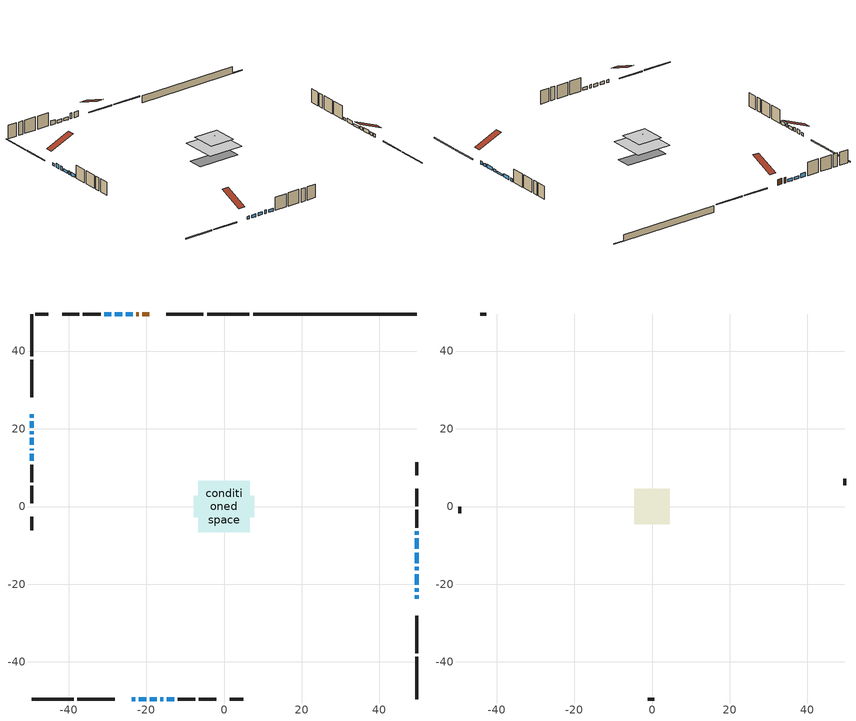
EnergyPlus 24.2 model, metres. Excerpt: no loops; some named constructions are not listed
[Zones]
conditioned space
 floor outside (Floor1 construction): -0.57,-0.57 -0.57,0.57 0.57,0.57 0.57,-0.57 z1.75
 floor adiabatic (AdiabaticFloorConstruction): -6.62,-6.62 -6.62,6.62 6.62,6.62 6.62,-6.62 z4.19
 floor foundation (Slab1 construction): -7.8,-2.72 -7.8,2.72 7.8,2.72 7.8,-2.72 z-0.69
 wall outside (RimJoist1 construction): 6.54,49.54 -4.36,49.54 / -49.54,-49.54 -38.63,-49.54 / -49.54,49.54 -49.54,38.63 / 49.54,-49.54 49.54,-38.63 z1.75:2.05
 wall outside (RimJoist2 construction): -5.29,49.54 -14.92,49.54 / -37.7,-49.54 -28.07,-49.54 / -49.54,37.7 -49.54,28.07 / 49.54,-37.7 49.54,-28.07 z1.75:2.05
 wall outside (AdiabaticWallConstruction 1): -19.27,49.54 -20.99,49.54 / -21.91,49.54 -22.55,49.54 z1.75:3.78
 wall outside (AdiabaticWallConstruction): 49.54,-23.73 49.54,-22.89 / -49.54,14.91 -49.54,14.49 / -16.37,-49.54 -15.62,-49.54 / -49.54,13.56 -49.54,11.73 z1.75:2.97; -23.73,-49.54 -22.81,-49.54 / -21.88,-49.54 -20.05,-49.54 / -49.54,23.73 -49.54,22.81 / 49.54,-21.96 49.54,-21.04 / 49.54,-16.45 49.54,-15.53 / -49.54,17.67 -49.54,15.84 z1.75:2.77; -49.54,21.88 -49.54,20.31 / -49.54,19.38 -49.54,18.59 z1.75:3.15; 49.54,-20.12 49.54,-17.37 / 49.54,-10.93 49.54,-8.19 z1.75:2.99; -23.48,49.54 -25.31,49.54 / -19.13,-49.54 -17.3,-49.54 / -26.24,49.54 -28.07,49.54 / -14.7,-49.54 -12.87,-49.54 / 49.54,-7.26 49.54,-6.34 z1.75:2.79; 49.54,-14.6 49.54,-11.86 z1.75:2.46; -29,49.54 -30.83,49.54 z1.75:3.27
 wall outside (Wall1 construction): -31.75,49.54 -36.32,49.54 / -11.94,-49.54 -7.37,-49.54 / -49.54,10.8 -49.54,6.24 / 49.54,-5.41 49.54,-0.85 z1.75:6.63
 wall outside (Wall2 construction): -37.25,49.54 -41.69,49.54 / -6.44,-49.54 -2.01,-49.54 / -49.54,5.31 -49.54,0.87 / 49.54,0.08 49.54,4.52 z1.75:6.63
 wall outside (Wall5 construction): -45.18,49.54 -48.61,49.54 / 1.49,-49.54 4.91,-49.54 / -49.54,-2.63 -49.54,-6.05 / 49.54,8.01 49.54,11.44 z1.75:6.63
 wall foundation (FoundationWall1 construction): 7.47,49.54,-0.69 7.47,49.54,1.75 45.33,49.54,1.75 45.33,49.54,-0.46 49.54,49.54,-0.46 49.54,49.54,-0.69
 window (WindowConstruction 14): 49.54,-23.73 49.54,-22.89 z1.75:2.97
 window (WindowConstruction 3): -23.73,-49.54 -22.81,-49.54 z1.75:2.76
 window (WindowConstruction 4): -21.88,-49.54 -20.05,-49.54 z1.75:2.76
 window (WindowConstruction 5): -49.54,23.73 -49.54,22.81 z1.75:2.76
 window (WindowConstruction 6): -49.54,21.88 -49.54,20.31 z1.75:3.15
 window (WindowConstruction 7): -49.54,19.38 -49.54,18.59 z1.75:3.15
 window (WindowConstruction 8): 49.54,-21.96 49.54,-21.05 z1.75:2.76
 window (WindowConstruction 9): 49.54,-20.12 49.54,-17.37 z1.75:2.99
 window (WindowConstruction 10): 49.54,-16.44 49.54,-15.53 z1.75:2.76
 window (WindowConstruction 11): -23.48,49.54 -25.31,49.54 z1.75:2.79
 window (WindowConstruction 12): -19.12,-49.54 -17.3,-49.54 z1.75:2.79
 window (WindowConstruction 13): -49.54,17.66 -49.54,15.84 z1.75:2.76
 window (WindowConstruction 20): -49.54,14.91 -49.54,14.49 z1.75:2.97
 window (WindowConstruction 16): 49.54,-14.6 49.54,-11.86 z1.75:2.46
 window (WindowConstruction 15): -16.37,-49.54 -15.62,-49.54 z1.75:2.97
 window (WindowConstruction 17): -26.24,49.54 -28.07,49.54 z1.75:2.79
 window (WindowConstruction 18): -14.7,-49.54 -12.87,-49.54 z1.75:2.79
 window (WindowConstruction 19): -49.54,13.56 -49.54,11.73 z1.75:2.97
 window (WindowConstruction): 49.54,-10.93 49.54,-8.19 z1.75:2.99
 window (WindowConstruction 1): 49.54,-7.26 49.54,-6.34 z1.75:2.79
 window (WindowConstruction 2): -29,49.54 -30.83,49.54 z1.75:3.27
 door (Door): -19.27,49.54 -20.98,49.54 z1.75:3.78
 door (Door 1): -21.91,49.54 -22.55,49.54 z1.75:3.78
 ceiling adiabatic (AdiabaticFloorConstruction): 6.62,-6.62 6.62,6.62 -6.62,6.62 -6.62,-6.62 z4.19
attic - vented
 floor to conditioned space (Floor2 construction Reversed): -4.55,-4.55 -4.55,4.55 4.55,4.55 4.55,-4.55 z6.63
 floor to conditioned space (Floor3 construction Reversed): -1.45,-1.45 -1.45,1.45 1.45,1.45 1.45,-1.45 z6.63
 wall outside (Wall3 construction): -42.62,49.54 -44.25,49.54 / -1.08,-49.54 0.56,-49.54 / -49.54,-0.06 -49.54,-1.7 / 49.54,5.45 49.54,7.09 z1.75:6.63
 roof outside (Roof1 construction): -18.34,49.54,6.63 -18.34,40.35,10.45 -15.85,40.35,10.45 -15.85,49.54,6.63; -24.66,-49.54,6.63 -24.66,-40.35,10.45 -27.14,-40.35,10.45 -27.14,-49.54,6.63; -49.54,24.66,6.63 -40.35,24.66,10.45 -40.35,27.14,10.45 -49.54,27.14,6.63; 49.54,-24.66,6.63 40.35,-24.66,10.45 40.35,-27.14,10.45 49.54,-27.14,6.63
[Material] Roughness=Rough; Thermal Absorptance=0.9
Name | Thickness {m} | Conductivity {W/m-K} | Density {kg/m3} | Specific Heat {J/kg-K} | Solar Absorptance | Visible Absorptance
ceiling loosefill ins | 0.254 | 0.0480833 | 16.02 | 1046.75 | 0.7 | 0.7
ceiling stud and cavity | 0.1397 | 0.193034 | 65.682 | 1177.47 | 0.7 | 0.7
ceiling stud and cavity 1 | 0.1397 | 0.106636 | 65.682 | 1177.47 | 0.7 | 0.7
gypsum board | 0.0127 | 0.160291 | 801 | 837.4 | 0.6 | 0.6
[Construction]
Floor2 construction: ceiling loosefill ins, ceiling stud and cavity, gypsum board
Floor3 construction: ceiling loosefill ins, ceiling stud and cavity 1, gypsum board
[EnergyManagementSystem:Program]
infil_program: Set p_m = 0.14; Set p_s = 0.22; Set s_m = 270; Set s_s = 370; Set z_m = 9.99744; Set z_s = 7.011326098989674; Set f_t = (((s_m/z_m)^p_m)*((z_s/s_s)^p_s)); Set Tdiff = tin_s-tout_s; Set dT = @Abs Tdiff; Set c = 0.0592; Set Cs = 0.1137; Set Cw = 0.1641; Set n = 0.65; Set sft = (f_t*0.3); Set temp1 = ((c*Cw)*((sft*site_vw_s)^(2*n)))^2; Set Qinf = (((c*Cs*(dT^n))^2)+temp1)^0.5; Set Qinf = (@Max Qinf 0); Set mech_vent_house_fan_sensible_load_act = 0.0; Set mech_vent_house_fan_latent_load_act = 0.0; Set OASupInPb = out_pb_s; Set OASupInTemp = tout_s; Set OASupInW = out_wt_s; Set OASupRho = (@RhoAirFnPbTdbW OASupInPb OASupInTemp OASupInW); Set OASupCp = (@CpAirFnW OASupInW); Set OASupInEnth = (@HFnTdbW OASupInTemp OASupInW); Set ZoneTemp = tin_s; Set ZoneW = win_s; Set ZoneCp = (@CpAirFnW ZoneW); Set ZoneAirEnth = (@HFnTdbW ZoneTemp ZoneW); Set mech_vent_house_fan_cfis_act = 0.0; Set QWHV_cfis_sup = 0.0; Set QWHV_cfis_suppl_sup = 0.0; Set QWHV_cfis_suppl_exh = 0.0; Set Qrange = 0; Set Qrange = Qrange + 0.075 * mech_vent_range_fan_0_sch_s; Set Qbath = 0; Set Qbath = Qbath + 0.13199 * mech_vent_bath_fan_0_sch_s; Set Qbath = Qbath + 0.13199 * mech_vent_bath_fan_1_sch_s; Set Qbath = Qbath + 0.13199 * mech_vent_bath_fan_2_sch_s; Set Qbath = Qbath + 0.13199 * mech_vent_bath_fan_3_sch_s; Set Qdryer = 0; Set Qdryer = Qdryer + 0.00308 * clothes_dryer_exhaust_0_sch_s; Set QWHV_sup = 0.02203; Set QWHV_exh = 0.02203; Set Qsupply = QWHV_sup + QWHV_cfis_sup + QWHV_cfis_suppl_sup; Set Qexhaust = Qrange + Qbath + Qdryer + QWHV_exh + QWHV_cfis_suppl_exh; Set Qfan = (@Max Qexhaust Qsupply); Set Qducts = 0; If Qducts < 0; Set Qsupply = Qsupply - Qducts; Else; Set Qexhaust = Qexhaust + Qducts; EndIf; Set Qfan_with_ducts = (@Max Qexhaust Qsupply); Set Qimb = (@Abs (Qsupply - Qexhaust)); If Qinf + Qimb > 0; Set Qtot = Qfan_with_ducts + (Qinf^2) / (Qinf + Qimb); Else; Set Qtot = Qfan_with_ducts; EndIf; Set Qinf_adj = Qtot - Qfan; Set infil_flow_act = Qinf_adj; Set infil_program_Qinf = Qinf_adj; Set infil_program_Qfan = Qfan; Set Qload = Qfan; Set Effectiveness_Sens = 0.0; Set Effectiveness_Lat = 0.0; Set Fan_MFR = Qload * OASupRho; Set ZoneInEnth = OASupInEnth; Set ZoneInTemp = OASupInTemp; If Qload > 0; Set Effectiveness_Sens = Effectiveness_Sens + 0.022 / Qload * 0.6873055788444646; Set Effectiveness_Lat = Effectiveness_Lat + 0.022 / Qload * 0.0; EndIf; Set ERVCpMin = (@Min OASupCp ZoneCp); Set ERVSupOutTemp = OASupInTemp + ERVCpMin/OASupCp * Effectiveness_Sens * (ZoneTemp - OASupInTemp); Set ERVSupOutW = OASupInW + ERVCpMin/OASupCp * Effectiveness_Lat * (ZoneW - OASupInW); Set ERVSupOutEnth = (@HFnTdbW ERVSupOutTemp ERVSupOutW); Set ERVSensHeatTrans = Fan_MFR * OASupCp * (ERVSupOutTemp - OASupInTemp); Set ERVTotalHeatTrans = Fan_MFR * (ERVSupOutEnth - OASupInEnth); Set ERVLatHeatTrans = ERVTotalHeatTrans - ERVSensHeatTrans; Set ZoneInEnth = ERVSupOutEnth; Set ZoneInTemp = ERVSupOutTemp; Set FanTotalToCond = Fan_MFR * (ZoneInEnth - ZoneAirEnth); Set FanSensToCond = Fan_MFR * ZoneCp * (ZoneInTemp - ZoneTemp); Set FanLatToCond = FanTotalToCond - FanSensToCond; Set mech_vent_house_fan_sensible_load_act = mech_vent_house_fan_sensible_load_act + FanSensToCond; Set mech_vent_house_fan_latent_load_act = mech_vent_house_fan_latent_load_act + FanLatToCond
total_airflows_program: Set total_infil_flow_rate = 0; Set total_mechvent_flow_rate = 0; Set total_natvent_flow_rate = 0; Set total_whf_flow_rate = 0; Set total_infil_flow_rate = total_infil_flow_rate + (infil_program_Qinf * 1); Set total_mechvent_flow_rate = total_mechvent_flow_rate + (infil_program_Qfan * 1); Set total_natvent_flow_rate = total_natvent_flow_rate + (natural_vent_program_Qnv * 1); Set total_whf_flow_rate = total_whf_flow_rate + (natural_vent_program_Qwhf * 1)
total_loads_program: Set loads_htg_tot = 0; Set loads_clg_tot = 0; If htg_load_cond > 0; Set loads_htg_tot = loads_htg_tot + (htg_load_cond - clg_load_cond) * 1.0; EndIf; Set loads_htg_tot = (@Max loads_htg_tot 0); If clg_load_cond > 0; Set loads_clg_tot = loads_clg_tot + (clg_load_cond - htg_load_cond) * 0.0; EndIf; Set loads_clg_tot = (@Max loads_clg_tot 0)
unit_heater_supply_fan_disaggregate_program: Set unit_heater_supply_fan_primary_htg = 0; If unit_heater_htg_coil_s > 0; Set unit_heater_supply_fan_primary_htg = unit_heater_supply_fan_s; EndIf
unmet_hours_program: Set htg_unmet_hours = 0; Set clg_unmet_hours = 0; Set unit_htg_unmet_hours = 0; If ((DayOfYear >= 1) && (DayOfYear <= 365)); Set unit_htg_unmet_hours = unit_htg_unmet_hours + conditioned_space_htg_unmet_s; If unit_htg_unmet_hours > htg_unmet_hours; Set htg_unmet_hours = unit_htg_unmet_hours; EndIf; EndIf
water_heater_EC_adj: If WarmupFlag == 0; Set dhw_e_cons = water_heater_energy + water_heater_on_cycle_parasitic + water_heater_off_cycle_parasitic; Set water_heater_ec_adj_act = 0.0 * dhw_e_cons / 1; EndIf
[EnergyManagementSystem:ProgramCallingManager]
component_loads_program_calling_manager: EndOfZoneTimestepAfterZoneReporting; component_loads_program
fridge_schedule_program_calling_manager: BeginZoneTimestepAfterInitHeatBalance; fridge_schedule_program
infil_program_calling_manager: BeginZoneTimestepAfterInitHeatBalance; infil_program
natural_vent_program_calling_manager: BeginZoneTimestepAfterInitHeatBalance; natural_vent_program
total_airflows_program_calling_manager: EndOfZoneTimestepAfterZoneReporting; total_airflows_program
total_loads_program_calling_manager: EndOfZoneTimestepAfterZoneReporting; total_loads_program
unit_heater_supply_fan_disaggregate_program_calling_manager: EndOfSystemTimestepBeforeHVACReporting; unit_heater_supply_fan_disaggregate_program
unmet_hours_program_calling_manager: EndOfZoneTimestepBeforeZoneReporting; unmet_hours_program
water_heater_EC_adj_ProgramManager: EndOfSystemTimestepBeforeHVACReporting; water_heater_EC_adj
[EnergyManagementSystem:OutputVariable] Type of Data in Variable=Summed
Name | EMS Variable | Update Frequency | EMS Program or Subroutine | Units
unit heater supply fan disaggregate htg primary | unit_heater_supply_fan_primary_htg | SystemTimestep | unit_heater_supply_fan_disaggregate_program | J
loads_htg_tot_peakload_outvar; loads_htg_tot_annual_outvar; Energy Management System Output Variable 1; Energy Management System Output Variable 45 | loads_htg_tot | ZoneTimestep | total_loads_program | J
loads_clg_tot_peakload_outvar; loads_clg_tot_annual_outvar; Energy Management System Output Variable 2; Energy Management System Output Variable 46 | loads_clg_tot | ZoneTimestep | total_loads_program | J
htg_unmet_hours_annual_outvar; Energy Management System Output Variable 3 | htg_unmet_hours | ZoneTimestep | unmet_hours_program | hr
clg_unmet_hours_annual_outvar; Energy Management System Output Variable 4 | clg_unmet_hours | ZoneTimestep | unmet_hours_program | hr
loads_htg_roofs_annual_outvar; Energy Management System Output Variable 5 | loads_htg_roofs | ZoneTimestep | component_loads_program | J
loads_htg_ceilings_annual_outvar; Energy Management System Output Variable 6 | loads_htg_ceilings | ZoneTimestep | component_loads_program | J
loads_htg_walls_annual_outvar; Energy Management System Output Variable 7 | loads_htg_walls | ZoneTimestep | component_loads_program | J
loads_htg_rim_joists_annual_outvar; Energy Management System Output Variable 8 | loads_htg_rim_joists | ZoneTimestep | component_loads_program | J
loads_htg_foundation_walls_annual_outvar; Energy Management System Output Variable 9 | loads_htg_foundation_walls | ZoneTimestep | component_loads_program | J
loads_htg_doors_annual_outvar; Energy Management System Output Variable 10 | loads_htg_doors | ZoneTimestep | component_loads_program | J
loads_htg_windows_conduction_annual_outvar; Energy Management System Output Variable 11 | loads_htg_windows_conduction | ZoneTimestep | component_loads_program | J
loads_htg_windows_solar_annual_outvar; Energy Management System Output Variable 12 | loads_htg_windows_solar | ZoneTimestep | component_loads_program | J
loads_htg_skylights_conduction_annual_outvar; Energy Management System Output Variable 13 | loads_htg_skylights_conduction | ZoneTimestep | component_loads_program | J
loads_htg_skylights_solar_annual_outvar; Energy Management System Output Variable 14 | loads_htg_skylights_solar | ZoneTimestep | component_loads_program | J
loads_htg_floors_annual_outvar; Energy Management System Output Variable 15 | loads_htg_floors | ZoneTimestep | component_loads_program | J
loads_htg_slabs_annual_outvar; Energy Management System Output Variable 16 | loads_htg_slabs | ZoneTimestep | component_loads_program | J
loads_htg_internal_mass_annual_outvar; Energy Management System Output Variable 17 | loads_htg_internal_mass | ZoneTimestep | component_loads_program | J
loads_htg_infil_annual_outvar; Energy Management System Output Variable 18 | loads_htg_infil | ZoneTimestep | component_loads_program | J
loads_htg_natvent_annual_outvar; Energy Management System Output Variable 19 | loads_htg_natvent | ZoneTimestep | component_loads_program | J
loads_htg_mechvent_annual_outvar; Energy Management System Output Variable 20 | loads_htg_mechvent | ZoneTimestep | component_loads_program | J
loads_htg_whf_annual_outvar; Energy Management System Output Variable 21 | loads_htg_whf | ZoneTimestep | component_loads_program | J
loads_htg_ducts_annual_outvar; Energy Management System Output Variable 22 | loads_htg_ducts | ZoneTimestep | component_loads_program | J
loads_htg_intgains_annual_outvar; Energy Management System Output Variable 23 | loads_htg_intgains | ZoneTimestep | component_loads_program | J
loads_htg_lighting_annual_outvar; Energy Management System Output Variable 24 | loads_htg_lighting | ZoneTimestep | component_loads_program | J
loads_clg_roofs_annual_outvar; Energy Management System Output Variable 25 | loads_clg_roofs | ZoneTimestep | component_loads_program | J
loads_clg_ceilings_annual_outvar; Energy Management System Output Variable 26 | loads_clg_ceilings | ZoneTimestep | component_loads_program | J
loads_clg_walls_annual_outvar; Energy Management System Output Variable 27 | loads_clg_walls | ZoneTimestep | component_loads_program | J
loads_clg_rim_joists_annual_outvar; Energy Management System Output Variable 28 | loads_clg_rim_joists | ZoneTimestep | component_loads_program | J
loads_clg_foundation_walls_annual_outvar; Energy Management System Output Variable 29 | loads_clg_foundation_walls | ZoneTimestep | component_loads_program | J
loads_clg_doors_annual_outvar; Energy Management System Output Variable 30 | loads_clg_doors | ZoneTimestep | component_loads_program | J
loads_clg_windows_conduction_annual_outvar; Energy Management System Output Variable 31 | loads_clg_windows_conduction | ZoneTimestep | component_loads_program | J
loads_clg_windows_solar_annual_outvar; Energy Management System Output Variable 32 | loads_clg_windows_solar | ZoneTimestep | component_loads_program | J
loads_clg_skylights_conduction_annual_outvar; Energy Management System Output Variable 33 | loads_clg_skylights_conduction | ZoneTimestep | component_loads_program | J
loads_clg_skylights_solar_annual_outvar; Energy Management System Output Variable 34 | loads_clg_skylights_solar | ZoneTimestep | component_loads_program | J
loads_clg_floors_annual_outvar; Energy Management System Output Variable 35 | loads_clg_floors | ZoneTimestep | component_loads_program | J
loads_clg_slabs_annual_outvar; Energy Management System Output Variable 36 | loads_clg_slabs | ZoneTimestep | component_loads_program | J
loads_clg_internal_mass_annual_outvar; Energy Management System Output Variable 37 | loads_clg_internal_mass | ZoneTimestep | component_loads_program | J
loads_clg_infil_annual_outvar; Energy Management System Output Variable 38 | loads_clg_infil | ZoneTimestep | component_loads_program | J
loads_clg_natvent_annual_outvar; Energy Management System Output Variable 39 | loads_clg_natvent | ZoneTimestep | component_loads_program | J
loads_clg_mechvent_annual_outvar; Energy Management System Output Variable 40 | loads_clg_mechvent | ZoneTimestep | component_loads_program | J
loads_clg_whf_annual_outvar; Energy Management System Output Variable 41 | loads_clg_whf | ZoneTimestep | component_loads_program | J
loads_clg_ducts_annual_outvar; Energy Management System Output Variable 42 | loads_clg_ducts | ZoneTimestep | component_loads_program | J
loads_clg_intgains_annual_outvar; Energy Management System Output Variable 43 | loads_clg_intgains | ZoneTimestep | component_loads_program | J
loads_clg_lighting_annual_outvar; Energy Management System Output Variable 44 | loads_clg_lighting | ZoneTimestep | component_loads_program | J
[Schedule:Day:Interval]
interior lighting schedule day: No, 01:00, 0.108182, 04:00, 0.0901515, 05:00, 0.0991667, 06:00, 0.162273, 07:00, 0.270455, 08:00, 0.342576, 10:00, 0.369621, 11:00, 0.351591, 12:00, 0.333561, 13:00, 0.324545, 14:00, 0.31553, 15:00, 0.333561, 16:00, 0.369621, 17:00, 0.450758, 18:00, 0.585985, 19:00, 0.775303, 20:00, 0.955606, 21:00, 0.991667, 22:00, 0.712197, 23:00, 0.360606, 24:00, 0.162273
interior lighting schedule day 1: No, 01:00, 0.100909, 04:00, 0.0840909, 05:00, 0.0925, 06:00, 0.151364, 07:00, 0.252273, 08:00, 0.319545, 10:00, 0.344773, 11:00, 0.327955, 12:00, 0.311136, 13:00, 0.302727, 14:00, 0.294318, 15:00, 0.311136, 16:00, 0.344773, 17:00, 0.420455, 18:00, 0.546591, 19:00, 0.723182, 20:00, 0.891364, 21:00, 0.925, 22:00, 0.664318, 23:00, 0.336364, 24:00, 0.151364
interior lighting schedule day 2: No, 01:00, 0.0927273, 04:00, 0.0772727, 05:00, 0.085, 06:00, 0.139091, 07:00, 0.231818, 08:00, 0.293636, 10:00, 0.316818, 11:00, 0.301364, 12:00, 0.285909, 13:00, 0.278182, 14:00, 0.270455, 15:00, 0.285909, 16:00, 0.316818, 17:00, 0.386364, 18:00, 0.502273, 19:00, 0.664545, 20:00, 0.819091, 21:00, 0.85, 22:00, 0.610455, 23:00, 0.309091, 24:00, 0.139091
interior lighting schedule day 3: No, 01:00, 0.0845455, 04:00, 0.0704545, 05:00, 0.0775, 06:00, 0.126818, 07:00, 0.211364, 08:00, 0.267727, 10:00, 0.288864, 11:00, 0.274773, 12:00, 0.260682, 13:00, 0.253636, 14:00, 0.246591, 15:00, 0.260682, 16:00, 0.288864, 17:00, 0.352273, 18:00, 0.457955, 19:00, 0.605909, 20:00, 0.746818, 21:00, 0.775, 22:00, 0.556591, 23:00, 0.281818, 24:00, 0.126818
interior lighting schedule day 4: No, 01:00, 0.0763636, 04:00, 0.0636364, 05:00, 0.07, 06:00, 0.114545, 07:00, 0.190909, 08:00, 0.241818, 10:00, 0.260909, 11:00, 0.248182, 12:00, 0.235455, 13:00, 0.229091, 14:00, 0.222727, 15:00, 0.235455, 16:00, 0.260909, 17:00, 0.318182, 18:00, 0.413636, 19:00, 0.547273, 20:00, 0.674545, 21:00, 0.7, 22:00, 0.502727, 23:00, 0.254545, 24:00, 0.114545
interior lighting schedule day 5: No, 01:00, 0.0727273, 04:00, 0.0606061, 05:00, 0.0666667, 06:00, 0.109091, 07:00, 0.181818, 08:00, 0.230303, 10:00, 0.248485, 11:00, 0.236364, 12:00, 0.224242, 13:00, 0.218182, 14:00, 0.212121, 15:00, 0.224242, 16:00, 0.248485, 17:00, 0.30303, 18:00, 0.393939, 19:00, 0.521212, 20:00, 0.642424, 21:00, 0.666667, 22:00, 0.478788, 23:00, 0.242424, 24:00, 0.109091
interior lighting schedule day 6: No, 01:00, 0.0745455, 04:00, 0.0621212, 05:00, 0.0683333, 06:00, 0.111818, 07:00, 0.186364, 08:00, 0.236061, 10:00, 0.254697, 11:00, 0.242273, 12:00, 0.229848, 13:00, 0.223636, 14:00, 0.217424, 15:00, 0.229848, 16:00, 0.254697, 17:00, 0.310606, 18:00, 0.403788, 19:00, 0.534242, 20:00, 0.658485, 21:00, 0.683333, 22:00, 0.490758, 23:00, 0.248485, 24:00, 0.111818
interior lighting schedule day 7: No, 01:00, 0.08, 04:00, 0.0666667, 05:00, 0.0733333, 06:00, 0.12, 07:00, 0.2, 08:00, 0.253333, 10:00, 0.273333, 11:00, 0.26, 12:00, 0.246667, 13:00, 0.24, 14:00, 0.233333, 15:00, 0.246667, 16:00, 0.273333, 17:00, 0.333333, 18:00, 0.433333, 19:00, 0.573333, 20:00, 0.706667, 21:00, 0.733333, 22:00, 0.526667, 23:00, 0.266667, 24:00, 0.12
interior lighting schedule day 8: No, 01:00, 0.0890909, 04:00, 0.0742424, 05:00, 0.0816667, 06:00, 0.133636, 07:00, 0.222727, 08:00, 0.282121, 10:00, 0.304394, 11:00, 0.289545, 12:00, 0.274697, 13:00, 0.267273, 14:00, 0.259848, 15:00, 0.274697, 16:00, 0.304394, 17:00, 0.371212, 18:00, 0.482576, 19:00, 0.638485, 20:00, 0.78697, 21:00, 0.816667, 22:00, 0.586515, 23:00, 0.29697, 24:00, 0.133636
interior lighting schedule day 9: No, 01:00, 0.0972727, 04:00, 0.0810606, 05:00, 0.0891667, 06:00, 0.145909, 07:00, 0.243182, 08:00, 0.30803, 10:00, 0.332348, 11:00, 0.316136, 12:00, 0.299924, 13:00, 0.291818, 14:00, 0.283712, 15:00, 0.299924, 16:00, 0.332348, 17:00, 0.405303, 18:00, 0.526894, 19:00, 0.697121, 20:00, 0.859242, 21:00, 0.891667, 22:00, 0.640379, 23:00, 0.324242, 24:00, 0.145909
interior lighting schedule day 10: No, 01:00, 0.105455, 04:00, 0.0878788, 05:00, 0.0966667, 06:00, 0.158182, 07:00, 0.263636, 08:00, 0.333939, 10:00, 0.360303, 11:00, 0.342727, 12:00, 0.325152, 13:00, 0.316364, 14:00, 0.307576, 15:00, 0.325152, 16:00, 0.360303, 17:00, 0.439394, 18:00, 0.571212, 19:00, 0.755758, 20:00, 0.931515, 21:00, 0.966667, 22:00, 0.694242, 23:00, 0.351515, 24:00, 0.158182
interior lighting schedule day 11: No, 01:00, 0.109091, 04:00, 0.0909091, 05:00, 0.1, 06:00, 0.163636, 07:00, 0.272727, 08:00, 0.345455, 10:00, 0.372727, 11:00, 0.354545, 12:00, 0.336364, 13:00, 0.327273, 14:00, 0.318182, 15:00, 0.336364, 16:00, 0.372727, 17:00, 0.454545, 18:00, 0.590909, 19:00, 0.781818, 20:00, 0.963636, 21:00, 1, 22:00, 0.718182, 23:00, 0.363636, 24:00, 0.163636
interior lighting schedule default day; occupants schedule default day; clothes dryer schedule default day; cooking range schedule default day; mech vent bath fan 0 schedule default day; mech vent bath fan 1 schedule default day; mech vent bath fan 2 schedule default day; mech vent bath fan 3 schedule default day; mech vent range fan 0 schedule default day; misc plug loads schedule default day; general water use schedule default day; heating setpoint default day; cooling setpoint default day; clothes dryer exhaust 0 schedule default day; cooling season schedule day; cooling season schedule day 2; cooling season schedule default day; exterior lighting schedule default day; natural vent schedule default day: No, 24:00, 0
occupants schedule day: No, 05:00, 0.426829, 06:00, 0.719512, 07:00, 1, 08:00, 0.670732, 09:00, 0.329268, 14:00, 0.170732, 15:00, 0.231707, 16:00, 0.329268, 17:00, 0.5, 18:00, 0.670732, 19:00, 0.829268, 21:00, 1, 22:00, 0.853659, 23:00, 0.646341, 24:00, 0.426829
clothes dryer schedule day; clothes dryer exhaust 0 schedule day: No, 01:00, 0.123457, 02:00, 0.0740741, 03:00, 0.0493827, 04:00, 0.0246914, 05:00, 0.0493827, 06:00, 0.0740741, 07:00, 0.197531, 08:00, 0.395062, 09:00, 0.592593, 10:00, 0.839506, 11:00, 0.962963, 12:00, 1, 13:00, 0.91358, 14:00, 0.82716, 15:00, 0.716049, 16:00, 0.753086, 17:00, 0.679012, 18:00, 0.666667, 20:00, 0.62963, 21:00, 0.641975, 22:00, 0.666667, 23:00, 0.54321, 24:00, 0.296296
cooking range schedule day: No, 05:00, 0.0597015, 06:00, 0.11194, 07:00, 0.171642, 08:00, 0.291045, 11:00, 0.343284, 12:00, 0.402985, 13:00, 0.462687, 14:00, 0.343284, 15:00, 0.291045, 16:00, 0.402985, 17:00, 0.567164, 18:00, 1, 19:00, 0.850746, 20:00, 0.432836, 21:00, 0.291045, 22:00, 0.231343, 23:00, 0.171642, 24:00, 0.11194
mech vent bath fan 0 schedule day; mech vent bath fan 1 schedule day; mech vent bath fan 2 schedule day; mech vent bath fan 3 schedule day: No, 07:00, 0, 08:00, 1, 09:00, 0.2, 24:00, 0
mech vent range fan 0 schedule day: No, 18:00, 0, 19:00, 1, 20:00, 0.2, 24:00, 0
misc plug loads schedule day: No, 06:00, 0.705882, 07:00, 0.745098, 08:00, 0.803922, 15:00, 0.823529, 16:00, 0.862745, 17:00, 0.921569, 18:00, 0.980392, 19:00, 1, 20:00, 0.980392, 21:00, 0.941176, 22:00, 0.862745, 23:00, 0.784314, 24:00, 0.72549
general water use schedule day: No, 01:00, 0.315068, 03:00, 0.287671, 04:00, 0.342466, 05:00, 0.369863, 06:00, 0.520548, 07:00, 0.60274, 08:00, 0.534247, 10:00, 0.506849, 11:00, 0.465753, 14:00, 0.479452, 15:00, 0.534247, 16:00, 0.589041, 17:00, 0.69863, 18:00, 0.876712, 19:00, 0.890411, 20:00, 0.986301, 21:00, 1, 22:00, 0.863014, 23:00, 0.616438, 24:00, 0.465753
heating setpoint day: No, 07:00, 18, 23:00, 21, 24:00, 18
cooling setpoint day: No, 24:00, 25
cooling season schedule day 1: No, 24:00, 1
exterior lighting schedule day: No, 01:00, 0.566667, 03:00, 0.524167, 05:00, 0.495833, 06:00, 0.5525, 07:00, 0.623333, 08:00, 0.580833, 09:00, 0.439167, 10:00, 0.354167, 12:00, 0.34, 13:00, 0.354167, 14:00, 0.396667, 15:00, 0.425, 16:00, 0.495833, 17:00, 0.623333, 18:00, 0.793333, 19:00, 0.906667, 20:00, 0.963333, 21:00, 0.991667, 22:00, 0.920833, 23:00, 0.793333, 24:00, 0.665833
exterior lighting schedule day 1: No, 01:00, 0.528571, 03:00, 0.488929, 05:00, 0.4625, 06:00, 0.515357, 07:00, 0.581429, 08:00, 0.541786, 09:00, 0.409643, 10:00, 0.330357, 12:00, 0.317143, 13:00, 0.330357, 14:00, 0.37, 15:00, 0.396429, 16:00, 0.4625, 17:00, 0.581429, 18:00, 0.74, 19:00, 0.845714, 20:00, 0.898571, 21:00, 0.925, 22:00, 0.858929, 23:00, 0.74, 24:00, 0.621071
exterior lighting schedule day 10: No, 01:00, 0.552381, 03:00, 0.510952, 05:00, 0.483333, 06:00, 0.538571, 07:00, 0.607619, 08:00, 0.56619, 09:00, 0.428095, 10:00, 0.345238, 12:00, 0.331429, 13:00, 0.345238, 14:00, 0.386667, 15:00, 0.414286, 16:00, 0.483333, 17:00, 0.607619, 18:00, 0.773333, 19:00, 0.88381, 20:00, 0.939048, 21:00, 0.966667, 22:00, 0.897619, 23:00, 0.773333, 24:00, 0.649048
exterior lighting schedule day 11: No, 01:00, 0.571429, 03:00, 0.528571, 05:00, 0.5, 06:00, 0.557143, 07:00, 0.628571, 08:00, 0.585714, 09:00, 0.442857, 10:00, 0.357143, 12:00, 0.342857, 13:00, 0.357143, 14:00, 0.4, 15:00, 0.428571, 16:00, 0.5, 17:00, 0.628571, 18:00, 0.8, 19:00, 0.914286, 20:00, 0.971429, 21:00, 1, 22:00, 0.928571, 23:00, 0.8, 24:00, 0.671429
exterior lighting schedule day 2: No, 01:00, 0.485714, 03:00, 0.449286, 05:00, 0.425, 06:00, 0.473571, 07:00, 0.534286, 08:00, 0.497857, 09:00, 0.376429, 10:00, 0.303571, 12:00, 0.291429, 13:00, 0.303571, 14:00, 0.34, 15:00, 0.364286, 16:00, 0.425, 17:00, 0.534286, 18:00, 0.68, 19:00, 0.777143, 20:00, 0.825714, 21:00, 0.85, 22:00, 0.789286, 23:00, 0.68, 24:00, 0.570714
exterior lighting schedule day 3: No, 01:00, 0.442857, 03:00, 0.409643, 05:00, 0.3875, 06:00, 0.431786, 07:00, 0.487143, 08:00, 0.453929, 09:00, 0.343214, 10:00, 0.276786, 12:00, 0.265714, 13:00, 0.276786, 14:00, 0.31, 15:00, 0.332143, 16:00, 0.3875, 17:00, 0.487143, 18:00, 0.62, 19:00, 0.708571, 20:00, 0.752857, 21:00, 0.775, 22:00, 0.719643, 23:00, 0.62, 24:00, 0.520357
exterior lighting schedule day 4: No, 01:00, 0.4, 03:00, 0.37, 05:00, 0.35, 06:00, 0.39, 07:00, 0.44, 08:00, 0.41, 09:00, 0.31, 10:00, 0.25, 12:00, 0.24, 13:00, 0.25, 14:00, 0.28, 15:00, 0.3, 16:00, 0.35, 17:00, 0.44, 18:00, 0.56, 19:00, 0.64, 20:00, 0.68, 21:00, 0.7, 22:00, 0.65, 23:00, 0.56, 24:00, 0.47
exterior lighting schedule day 5: No, 01:00, 0.380952, 03:00, 0.352381, 05:00, 0.333333, 06:00, 0.371429, 07:00, 0.419048, 08:00, 0.390476, 09:00, 0.295238, 10:00, 0.238095, 12:00, 0.228571, 13:00, 0.238095, 14:00, 0.266667, 15:00, 0.285714, 16:00, 0.333333, 17:00, 0.419048, 18:00, 0.533333, 19:00, 0.609524, 20:00, 0.647619, 21:00, 0.666667, 22:00, 0.619048, 23:00, 0.533333, 24:00, 0.447619
exterior lighting schedule day 6: No, 01:00, 0.390476, 03:00, 0.36119, 05:00, 0.341667, 06:00, 0.380714, 07:00, 0.429524, 08:00, 0.400238, 09:00, 0.302619, 10:00, 0.244048, 12:00, 0.234286, 13:00, 0.244048, 14:00, 0.273333, 15:00, 0.292857, 16:00, 0.341667, 17:00, 0.429524, 18:00, 0.546667, 19:00, 0.624762, 20:00, 0.66381, 21:00, 0.683333, 22:00, 0.634524, 23:00, 0.546667, 24:00, 0.45881
exterior lighting schedule day 7: No, 01:00, 0.419048, 03:00, 0.387619, 05:00, 0.366667, 06:00, 0.408571, 07:00, 0.460952, 08:00, 0.429524, 09:00, 0.324762, 10:00, 0.261905, 12:00, 0.251429, 13:00, 0.261905, 14:00, 0.293333, 15:00, 0.314286, 16:00, 0.366667, 17:00, 0.460952, 18:00, 0.586667, 19:00, 0.670476, 20:00, 0.712381, 21:00, 0.733333, 22:00, 0.680952, 23:00, 0.586667, 24:00, 0.492381
exterior lighting schedule day 8: No, 01:00, 0.466667, 03:00, 0.431667, 05:00, 0.408333, 06:00, 0.455, 07:00, 0.513333, 08:00, 0.478333, 09:00, 0.361667, 10:00, 0.291667, 12:00, 0.28, 13:00, 0.291667, 14:00, 0.326667, 15:00, 0.35, 16:00, 0.408333, 17:00, 0.513333, 18:00, 0.653333, 19:00, 0.746667, 20:00, 0.793333, 21:00, 0.816667, 22:00, 0.758333, 23:00, 0.653333, 24:00, 0.548333
exterior lighting schedule day 9: No, 01:00, 0.509524, 03:00, 0.47131, 05:00, 0.445833, 06:00, 0.496786, 07:00, 0.560476, 08:00, 0.522262, 09:00, 0.394881, 10:00, 0.318452, 12:00, 0.305714, 13:00, 0.318452, 14:00, 0.356667, 15:00, 0.382143, 16:00, 0.445833, 17:00, 0.560476, 18:00, 0.713333, 19:00, 0.815238, 20:00, 0.86619, 21:00, 0.891667, 22:00, 0.827976, 23:00, 0.713333, 24:00, 0.59869
[Schedule:Week:Daily]
mech vent range fan 0 schedule Week Rule - Jan1-Dec31: mech vent range fan 0 schedule day, mech vent range fan 0 schedule day, mech vent range fan 0 schedule day, mech vent range fan 0 schedule day, mech vent range fan 0 schedule day, mech vent range fan 0 schedule day, mech vent range fan 0 schedule day, mech vent range fan 0 schedule default day, mech vent range fan 0 schedule default day, mech vent range fan 0 schedule default day, mech vent range fan 0 schedule default day, mech vent range fan 0 schedule default day
misc plug loads schedule Week Rule - Jan1-Dec31: misc plug loads schedule day, misc plug loads schedule day, misc plug loads schedule day, misc plug loads schedule day, misc plug loads schedule day, misc plug loads schedule day, misc plug loads schedule day, misc plug loads schedule default day, misc plug loads schedule default day, misc plug loads schedule default day, misc plug loads schedule default day, misc plug loads schedule default day
general water use schedule Week Rule - Jan1-Dec31: general water use schedule day, general water use schedule day, general water use schedule day, general water use schedule day, general water use schedule day, general water use schedule day, general water use schedule day, general water use schedule default day, general water use schedule default day, general water use schedule default day, general water use schedule default day, general water use schedule default day
heating setpoint Week Rule - Jan1-Dec31: heating setpoint day, heating setpoint day, heating setpoint day, heating setpoint day, heating setpoint day, heating setpoint day, heating setpoint day, heating setpoint default day, heating setpoint default day, heating setpoint default day, heating setpoint default day, heating setpoint default day
cooling setpoint Week Rule - Jan1-Dec31: cooling setpoint day, cooling setpoint day, cooling setpoint day, cooling setpoint day, cooling setpoint day, cooling setpoint day, cooling setpoint day, cooling setpoint default day, cooling setpoint default day, cooling setpoint default day, cooling setpoint default day, cooling setpoint default day
clothes dryer exhaust 0 schedule Week Rule - Jan1-Dec31: clothes dryer exhaust 0 schedule day, clothes dryer exhaust 0 schedule day, clothes dryer exhaust 0 schedule day, clothes dryer exhaust 0 schedule day, clothes dryer exhaust 0 schedule day, clothes dryer exhaust 0 schedule day, clothes dryer exhaust 0 schedule day, clothes dryer exhaust 0 schedule default day, clothes dryer exhaust 0 schedule default day, clothes dryer exhaust 0 schedule default day, clothes dryer exhaust 0 schedule default day, clothes dryer exhaust 0 schedule default day
cooling season schedule Week Rule - Jan1-May26: cooling season schedule day, cooling season schedule day, cooling season schedule day, cooling season schedule day, cooling season schedule day, cooling season schedule day, cooling season schedule day, cooling season schedule default day, cooling season schedule default day, cooling season schedule default day, cooling season schedule default day, cooling season schedule default day
cooling season schedule Week Rule - May27-Jun2: cooling season schedule day, cooling season schedule day, cooling season schedule day, cooling season schedule day, cooling season schedule day, cooling season schedule day 1, cooling season schedule day 1, cooling season schedule default day, cooling season schedule default day, cooling season schedule default day, cooling season schedule default day, cooling season schedule default day
cooling season schedule Week Rule - Jun3-Aug25: cooling season schedule day 1, cooling season schedule day 1, cooling season schedule day 1, cooling season schedule day 1, cooling season schedule day 1, cooling season schedule day 1, cooling season schedule day 1, cooling season schedule default day, cooling season schedule default day, cooling season schedule default day, cooling season schedule default day, cooling season schedule default day
cooling season schedule Week Rule - Aug26-Sep1: cooling season schedule day 1, cooling season schedule day 1, cooling season schedule day 1, cooling season schedule day 1, cooling season schedule day 1, cooling season schedule day 1, cooling season schedule day 2, cooling season schedule default day, cooling season schedule default day, cooling season schedule default day, cooling season schedule default day, cooling season schedule default day
cooling season schedule Week Rule - Sep2-Dec31: cooling season schedule day 2, cooling season schedule day 2, cooling season schedule day 2, cooling season schedule day 2, cooling season schedule day 2, cooling season schedule day 2, cooling season schedule day 2, cooling season schedule default day, cooling season schedule default day, cooling season schedule default day, cooling season schedule default day, cooling season schedule default day
exterior lighting schedule Week Rule - Jan1-Jan27: exterior lighting schedule day, exterior lighting schedule day, exterior lighting schedule day, exterior lighting schedule day, exterior lighting schedule day, exterior lighting schedule day, exterior lighting schedule day, exterior lighting schedule default day, exterior lighting schedule default day, exterior lighting schedule default day, exterior lighting schedule default day, exterior lighting schedule default day
exterior lighting schedule Week Rule - Jan28-Feb3: exterior lighting schedule day, exterior lighting schedule day, exterior lighting schedule day, exterior lighting schedule day, exterior lighting schedule day 1, exterior lighting schedule day 1, exterior lighting schedule day 1, exterior lighting schedule default day, exterior lighting schedule default day, exterior lighting schedule default day, exterior lighting schedule default day, exterior lighting schedule default day
exterior lighting schedule Week Rule - Feb4-Feb24: exterior lighting schedule day 1, exterior lighting schedule day 1, exterior lighting schedule day 1, exterior lighting schedule day 1, exterior lighting schedule day 1, exterior lighting schedule day 1, exterior lighting schedule day 1, exterior lighting schedule default day, exterior lighting schedule default day, exterior lighting schedule default day, exterior lighting schedule default day, exterior lighting schedule default day
exterior lighting schedule Week Rule - Feb25-Mar3: exterior lighting schedule day 1, exterior lighting schedule day 1, exterior lighting schedule day 1, exterior lighting schedule day 1, exterior lighting schedule day 2, exterior lighting schedule day 2, exterior lighting schedule day 2, exterior lighting schedule default day, exterior lighting schedule default day, exterior lighting schedule default day, exterior lighting schedule default day, exterior lighting schedule default day
exterior lighting schedule Week Rule - Mar4-Mar31: exterior lighting schedule day 2, exterior lighting schedule day 2, exterior lighting schedule day 2, exterior lighting schedule day 2, exterior lighting schedule day 2, exterior lighting schedule day 2, exterior lighting schedule day 2, exterior lighting schedule default day, exterior lighting schedule default day, exterior lighting schedule default day, exterior lighting schedule default day, exterior lighting schedule default day
exterior lighting schedule Week Rule - Apr1-Apr28: exterior lighting schedule day 3, exterior lighting schedule day 3, exterior lighting schedule day 3, exterior lighting schedule day 3, exterior lighting schedule day 3, exterior lighting schedule day 3, exterior lighting schedule day 3, exterior lighting schedule default day, exterior lighting schedule default day, exterior lighting schedule default day, exterior lighting schedule default day, exterior lighting schedule default day
exterior lighting schedule Week Rule - Apr29-May5: exterior lighting schedule day 3, exterior lighting schedule day 3, exterior lighting schedule day 4, exterior lighting schedule day 4, exterior lighting schedule day 4, exterior lighting schedule day 4, exterior lighting schedule day 4, exterior lighting schedule default day, exterior lighting schedule default day, exterior lighting schedule default day, exterior lighting schedule default day, exterior lighting schedule default day
exterior lighting schedule Week Rule - May6-May26: exterior lighting schedule day 4, exterior lighting schedule day 4, exterior lighting schedule day 4, exterior lighting schedule day 4, exterior lighting schedule day 4, exterior lighting schedule day 4, exterior lighting schedule day 4, exterior lighting schedule default day, exterior lighting schedule default day, exterior lighting schedule default day, exterior lighting schedule default day, exterior lighting schedule default day
exterior lighting schedule Week Rule - May27-Jun2: exterior lighting schedule day 4, exterior lighting schedule day 4, exterior lighting schedule day 4, exterior lighting schedule day 4, exterior lighting schedule day 4, exterior lighting schedule day 5, exterior lighting schedule day 5, exterior lighting schedule default day, exterior lighting schedule default day, exterior lighting schedule default day, exterior lighting schedule default day, exterior lighting schedule default day
exterior lighting schedule Week Rule - Jun3-Jun30: exterior lighting schedule day 5, exterior lighting schedule day 5, exterior lighting schedule day 5, exterior lighting schedule day 5, exterior lighting schedule day 5, exterior lighting schedule day 5, exterior lighting schedule day 5, exterior lighting schedule default day, exterior lighting schedule default day, exterior lighting schedule default day, exterior lighting schedule default day, exterior lighting schedule default day
exterior lighting schedule Week Rule - Jul1-Jul28: exterior lighting schedule day 6, exterior lighting schedule day 6, exterior lighting schedule day 6, exterior lighting schedule day 6, exterior lighting schedule day 6, exterior lighting schedule day 6, exterior lighting schedule day 6, exterior lighting schedule default day, exterior lighting schedule default day, exterior lighting schedule default day, exterior lighting schedule default day, exterior lighting schedule default day
exterior lighting schedule Week Rule - Jul29-Aug4: exterior lighting schedule day 6, exterior lighting schedule day 6, exterior lighting schedule day 6, exterior lighting schedule day 7, exterior lighting schedule day 7, exterior lighting schedule day 7, exterior lighting schedule day 7, exterior lighting schedule default day, exterior lighting schedule default day, exterior lighting schedule default day, exterior lighting schedule default day, exterior lighting schedule default day
exterior lighting schedule Week Rule - Aug5-Aug25: exterior lighting schedule day 7, exterior lighting schedule day 7, exterior lighting schedule day 7, exterior lighting schedule day 7, exterior lighting schedule day 7, exterior lighting schedule day 7, exterior lighting schedule day 7, exterior lighting schedule default day, exterior lighting schedule default day, exterior lighting schedule default day, exterior lighting schedule default day, exterior lighting schedule default day
exterior lighting schedule Week Rule - Aug26-Sep1: exterior lighting schedule day 7, exterior lighting schedule day 7, exterior lighting schedule day 7, exterior lighting schedule day 7, exterior lighting schedule day 7, exterior lighting schedule day 7, exterior lighting schedule day 8, exterior lighting schedule default day, exterior lighting schedule default day, exterior lighting schedule default day, exterior lighting schedule default day, exterior lighting schedule default day
exterior lighting schedule Week Rule - Sep2-Sep29: exterior lighting schedule day 8, exterior lighting schedule day 8, exterior lighting schedule day 8, exterior lighting schedule day 8, exterior lighting schedule day 8, exterior lighting schedule day 8, exterior lighting schedule day 8, exterior lighting schedule default day, exterior lighting schedule default day, exterior lighting schedule default day, exterior lighting schedule default day, exterior lighting schedule default day
exterior lighting schedule Week Rule - Sep30-Oct6: exterior lighting schedule day 8, exterior lighting schedule day 9, exterior lighting schedule day 9, exterior lighting schedule day 9, exterior lighting schedule day 9, exterior lighting schedule day 9, exterior lighting schedule day 9, exterior lighting schedule default day, exterior lighting schedule default day, exterior lighting schedule default day, exterior lighting schedule default day, exterior lighting schedule default day
exterior lighting schedule Week Rule - Oct7-Oct27: exterior lighting schedule day 9, exterior lighting schedule day 9, exterior lighting schedule day 9, exterior lighting schedule day 9, exterior lighting schedule day 9, exterior lighting schedule day 9, exterior lighting schedule day 9, exterior lighting schedule default day, exterior lighting schedule default day, exterior lighting schedule default day, exterior lighting schedule default day, exterior lighting schedule default day
exterior lighting schedule Week Rule - Oct28-Nov3: exterior lighting schedule day 9, exterior lighting schedule day 9, exterior lighting schedule day 9, exterior lighting schedule day 9, exterior lighting schedule day 10, exterior lighting schedule day 10, exterior lighting schedule day 10, exterior lighting schedule default day, exterior lighting schedule default day, exterior lighting schedule default day, exterior lighting schedule default day, exterior lighting schedule default day
exterior lighting schedule Week Rule - Nov4-Nov24: exterior lighting schedule day 10, exterior lighting schedule day 10, exterior lighting schedule day 10, exterior lighting schedule day 10, exterior lighting schedule day 10, exterior lighting schedule day 10, exterior lighting schedule day 10, exterior lighting schedule default day, exterior lighting schedule default day, exterior lighting schedule default day, exterior lighting schedule default day, exterior lighting schedule default day
exterior lighting schedule Week Rule - Nov25-Dec1: exterior lighting schedule day 10, exterior lighting schedule day 10, exterior lighting schedule day 10, exterior lighting schedule day 10, exterior lighting schedule day 10, exterior lighting schedule day 10, exterior lighting schedule day 11, exterior lighting schedule default day, exterior lighting schedule default day, exterior lighting schedule default day, exterior lighting schedule default day, exterior lighting schedule default day
exterior lighting schedule Week Rule - Dec2-Dec31: exterior lighting schedule day 11, exterior lighting schedule day 11, exterior lighting schedule day 11, exterior lighting schedule day 11, exterior lighting schedule day 11, exterior lighting schedule day 11, exterior lighting schedule day 11, exterior lighting schedule default day, exterior lighting schedule default day, exterior lighting schedule default day, exterior lighting schedule default day, exterior lighting schedule default day
natural vent schedule Week Rule - Jan1-Dec31: natural vent schedule default day, natural vent schedule default day, natural vent schedule default day, natural vent schedule default day, natural vent schedule default day, natural vent schedule default day, natural vent schedule default day, natural vent schedule default day, natural vent schedule default day, natural vent schedule default day, natural vent schedule default day, natural vent schedule default day
[Schedule:Year]
heating setpoint: heating setpoint Week Rule - Jan1-Dec31, 1, 1, 12, 31
cooling setpoint: cooling setpoint Week Rule - Jan1-Dec31, 1, 1, 12, 31
clothes dryer exhaust 0 schedule: clothes dryer exhaust 0 schedule Week Rule - Jan1-Dec31, 1, 1, 12, 31
cooling season schedule: cooling season schedule Week Rule - Jan1-May26, 1, 1, 5, 26, cooling season schedule Week Rule - May27-Jun2, 5, 27, 6, 2, cooling season schedule Week Rule - Jun3-Aug25, 6, 3, 8, 25, cooling season schedule Week Rule - Aug26-Sep1, 8, 26, 9, 1, cooling season schedule Week Rule - Sep2-Dec31, 9, 2, 12, 31
natural vent schedule: natural vent schedule Week Rule - Jan1-Dec31, 1, 1, 12, 31
